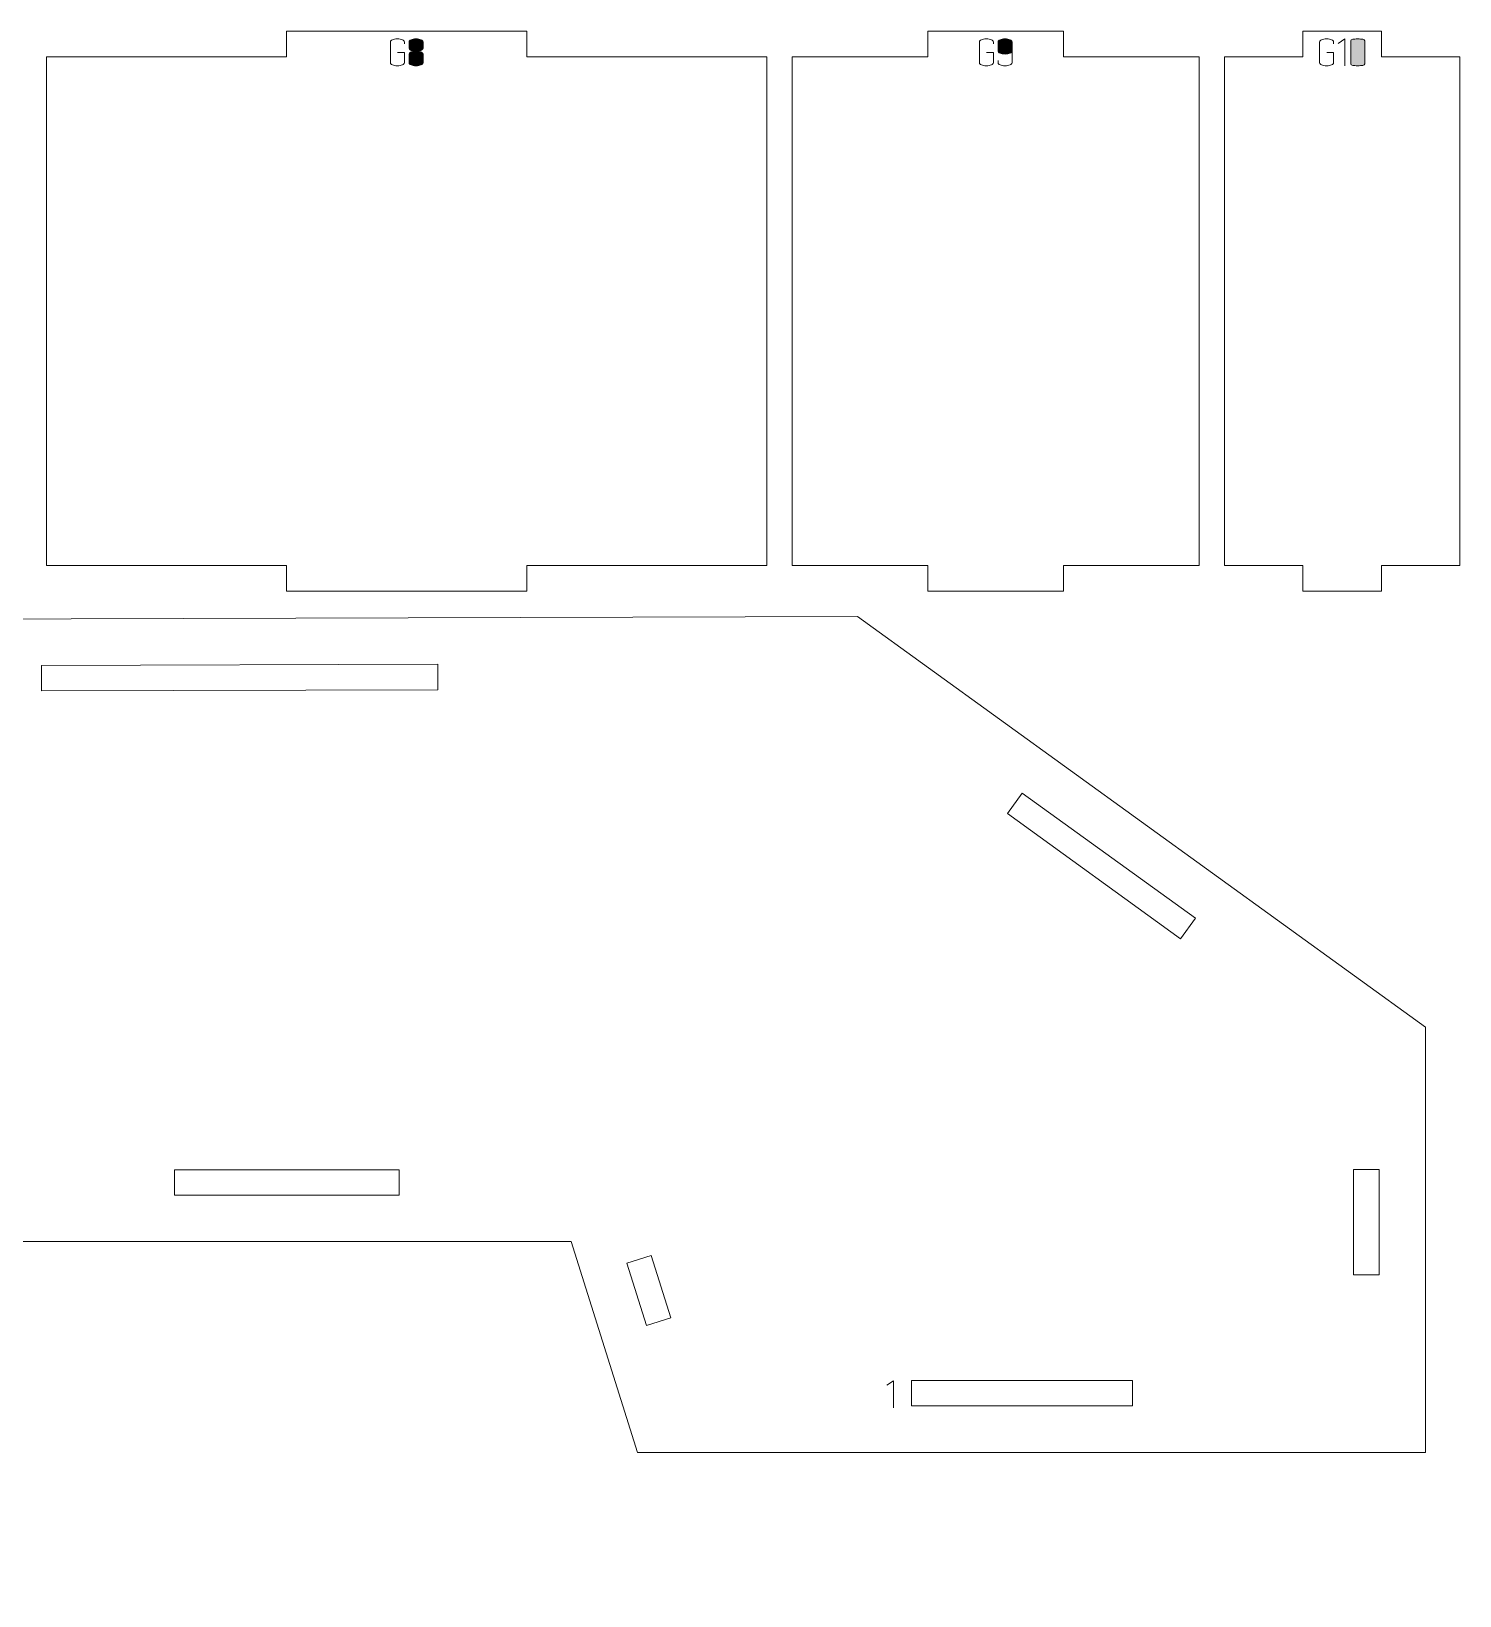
# Model space of a CAD drawing. Header units: centimetres. Extents: x -249 to 275, y -506 to 461.
# Drawn here: x -178.01 to -161.17, y -89.29 to -70.85 of the extents above; entities that cross this region are included whole.
import ezdxf

# ---------------------------------------------------------------- set-up
doc = ezdxf.new("R2010")
doc.units = ezdxf.units.CM
doc.header["$MEASUREMENT"] = 0
doc.layers.add('Capa 1', color=7, linetype='Continuous')

msp = doc.modelspace()

# ---------------------------------------------------------------- hatches: boundary and pattern name
at = {"layer": 'Capa 1', "true_color": 0x3e4095}
h = msp.add_hatch(color=175, dxfattribs=at)
edge = h.paths.add_edge_path()
edge.add_spline(control_points=[(-173.61613, -71.21865), (-173.61613, -71.22843), (-173.624, -71.23676), (-173.63975, -71.24364), (-173.65549, -71.25052), (-173.67514, -71.25396), (-173.69868, -71.25396), (-173.72222, -71.25396), (-173.74187, -71.25052), (-173.75761, -71.24364), (-173.77336, -71.23676), (-173.78123, -71.22843), (-173.78123, -71.21865), (-173.78123, -71.21865), (-173.78123, -70.97283), (-173.78123, -70.97283), (-173.78123, -70.96305), (-173.77336, -70.95472), (-173.75761, -70.94784), (-173.74187, -70.94096), (-173.72222, -70.93752), (-173.69868, -70.93752), (-173.67514, -70.93752), (-173.65549, -70.94096), (-173.63975, -70.94784), (-173.624, -70.95472), (-173.61613, -70.96305), (-173.61613, -70.97283), (-173.61613, -70.97283), (-173.61613, -70.9953), (-173.61613, -70.9953), (-173.61613, -70.9953), (-173.61613, -70.97283), (-173.61613, -70.97283), (-173.61613, -70.96305), (-173.624, -70.95472), (-173.63975, -70.94784), (-173.65549, -70.94096), (-173.67514, -70.93752), (-173.69868, -70.93752), (-173.72222, -70.93752), (-173.74187, -70.94096), (-173.75761, -70.94784), (-173.77336, -70.95472), (-173.78123, -70.96305), (-173.78123, -70.97283), (-173.78123, -70.97283), (-173.78123, -71.21865), (-173.78123, -71.21865), (-173.78123, -71.22843), (-173.77336, -71.23676), (-173.75761, -71.24364), (-173.74187, -71.25052), (-173.72222, -71.25396), (-173.69868, -71.25396), (-173.67514, -71.25396), (-173.65549, -71.25052), (-173.63975, -71.24364), (-173.624, -71.23676), (-173.61613, -71.22843), (-173.61613, -71.21865), (-173.61613, -71.21865), (-173.61613, -71.09574), (-173.61613, -71.09574), (-173.61613, -71.09574), (-173.69776, -71.09574), (-173.69776, -71.09574), (-173.69776, -71.09574), (-173.61613, -71.09574), (-173.61613, -71.09574), (-173.61613, -71.09574), (-173.61613, -71.21865), (-173.61613, -71.21865)], knot_values=[0, 0, 0, 0, 0.04166667, 0.04166667, 0.04166667, 0.08333333, 0.08333333, 0.08333333, 0.125, 0.125, 0.125, 0.16666667, 0.16666667, 0.16666667, 0.20833333, 0.20833333, 0.20833333, 0.25, 0.25, 0.25, 0.29166667, 0.29166667, 0.29166667, 0.33333333, 0.33333333, 0.33333333, 0.375, 0.375, 0.375, 0.41666667, 0.41666667, 0.41666667, 0.45833333, 0.45833333, 0.45833333, 0.5, 0.5, 0.5, 0.54166667, 0.54166667, 0.54166667, 0.58333333, 0.58333333, 0.58333333, 0.625, 0.625, 0.625, 0.66666667, 0.66666667, 0.66666667, 0.70833333, 0.70833333, 0.70833333, 0.75, 0.75, 0.75, 0.79166667, 0.79166667, 0.79166667, 0.83333333, 0.83333333, 0.83333333, 0.875, 0.875, 0.875, 0.91666667, 0.91666667, 0.91666667, 0.95833333, 0.95833333, 0.95833333, 1, 1, 1, 1], degree=3, periodic=1)
h = msp.add_hatch(color=175, dxfattribs=at)
edge = h.paths.add_edge_path()
edge.add_spline(control_points=[(-173.5611, -71.04713), (-173.5611, -71.05508), (-173.55544, -71.06226), (-173.54413, -71.06868), (-173.53282, -71.0751), (-173.51096, -71.07938), (-173.47855, -71.08152), (-173.44614, -71.07938), (-173.42428, -71.0751), (-173.41297, -71.06868), (-173.40166, -71.06226), (-173.396, -71.05508), (-173.396, -71.04713), (-173.396, -71.04713), (-173.396, -70.97283), (-173.396, -70.97283), (-173.396, -70.96305), (-173.40387, -70.95472), (-173.41962, -70.94784), (-173.43536, -70.94096), (-173.45501, -70.93752), (-173.47855, -70.93752), (-173.50209, -70.93752), (-173.52174, -70.94096), (-173.53748, -70.94784), (-173.55323, -70.95472), (-173.5611, -70.96305), (-173.5611, -70.97283), (-173.5611, -70.97283), (-173.5611, -71.04713), (-173.5611, -71.04713)], knot_values=[0, 0, 0, 0, 0.1, 0.1, 0.1, 0.2, 0.2, 0.2, 0.3, 0.3, 0.3, 0.4, 0.4, 0.4, 0.5, 0.5, 0.5, 0.6, 0.6, 0.6, 0.7, 0.7, 0.7, 0.8, 0.8, 0.8, 0.9, 0.9, 0.9, 1, 1, 1, 1], degree=3, periodic=1)
h = msp.add_hatch(color=175, dxfattribs=at)
edge = h.paths.add_edge_path()
edge.add_spline(control_points=[(-173.47855, -71.25396), (-173.50209, -71.25396), (-173.52174, -71.25052), (-173.53748, -71.24364), (-173.55323, -71.23676), (-173.5611, -71.22843), (-173.5611, -71.21865), (-173.5611, -71.21865), (-173.5611, -71.11546), (-173.5611, -71.11546), (-173.5611, -71.1072), (-173.55544, -71.10002), (-173.54413, -71.09391), (-173.53282, -71.08779), (-173.51096, -71.08366), (-173.47855, -71.08152), (-173.51096, -71.07938), (-173.53282, -71.0751), (-173.54413, -71.06868), (-173.55544, -71.06226), (-173.5611, -71.05508), (-173.5611, -71.04713), (-173.5611, -71.04713), (-173.5611, -70.97283), (-173.5611, -70.97283), (-173.5611, -70.96305), (-173.55323, -70.95472), (-173.53748, -70.94784), (-173.52174, -70.94096), (-173.50209, -70.93752), (-173.47855, -70.93752), (-173.45501, -70.93752), (-173.43536, -70.94096), (-173.41962, -70.94784), (-173.40387, -70.95472), (-173.396, -70.96305), (-173.396, -70.97283), (-173.396, -70.97283), (-173.396, -71.04713), (-173.396, -71.04713), (-173.396, -71.05508), (-173.40166, -71.06226), (-173.41297, -71.06868), (-173.42428, -71.0751), (-173.44614, -71.07938), (-173.47855, -71.08152), (-173.44614, -71.08366), (-173.42428, -71.08779), (-173.41297, -71.09391), (-173.40166, -71.10002), (-173.396, -71.1072), (-173.396, -71.11546), (-173.396, -71.11546), (-173.396, -71.21865), (-173.396, -71.21865), (-173.396, -71.22843), (-173.40387, -71.23676), (-173.41962, -71.24364), (-173.43536, -71.25052), (-173.45501, -71.25396), (-173.47855, -71.25396)], knot_values=[0, 0, 0, 0, 0.05, 0.05, 0.05, 0.1, 0.1, 0.1, 0.15, 0.15, 0.15, 0.2, 0.2, 0.2, 0.25, 0.25, 0.25, 0.3, 0.3, 0.3, 0.35, 0.35, 0.35, 0.4, 0.4, 0.4, 0.45, 0.45, 0.45, 0.5, 0.5, 0.5, 0.55, 0.55, 0.55, 0.6, 0.6, 0.6, 0.65, 0.65, 0.65, 0.7, 0.7, 0.7, 0.75, 0.75, 0.75, 0.8, 0.8, 0.8, 0.85, 0.85, 0.85, 0.9, 0.9, 0.9, 0.95, 0.95, 0.95, 1, 1, 1, 1], degree=3, periodic=1)
h = msp.add_hatch(color=175, dxfattribs=at)
edge = h.paths.add_edge_path()
edge.add_spline(control_points=[(-166.671, -71.21865), (-166.671, -71.22843), (-166.67887, -71.23676), (-166.69462, -71.24364), (-166.71036, -71.25052), (-166.73001, -71.25396), (-166.75355, -71.25396), (-166.77709, -71.25396), (-166.79674, -71.25052), (-166.81248, -71.24364), (-166.82823, -71.23676), (-166.8361, -71.22843), (-166.8361, -71.21865), (-166.8361, -71.21865), (-166.8361, -70.97283), (-166.8361, -70.97283), (-166.8361, -70.96305), (-166.82823, -70.95472), (-166.81248, -70.94784), (-166.79674, -70.94096), (-166.77709, -70.93752), (-166.75355, -70.93752), (-166.73001, -70.93752), (-166.71036, -70.94096), (-166.69462, -70.94784), (-166.67887, -70.95472), (-166.671, -70.96305), (-166.671, -70.97283), (-166.671, -70.97283), (-166.671, -70.9953), (-166.671, -70.9953), (-166.671, -70.9953), (-166.671, -70.97283), (-166.671, -70.97283), (-166.671, -70.96305), (-166.67887, -70.95472), (-166.69462, -70.94784), (-166.71036, -70.94096), (-166.73001, -70.93752), (-166.75355, -70.93752), (-166.77709, -70.93752), (-166.79674, -70.94096), (-166.81248, -70.94784), (-166.82823, -70.95472), (-166.8361, -70.96305), (-166.8361, -70.97283), (-166.8361, -70.97283), (-166.8361, -71.21865), (-166.8361, -71.21865), (-166.8361, -71.22843), (-166.82823, -71.23676), (-166.81248, -71.24364), (-166.79674, -71.25052), (-166.77709, -71.25396), (-166.75355, -71.25396), (-166.73001, -71.25396), (-166.71036, -71.25052), (-166.69462, -71.24364), (-166.67887, -71.23676), (-166.671, -71.22843), (-166.671, -71.21865), (-166.671, -71.21865), (-166.671, -71.09574), (-166.671, -71.09574), (-166.671, -71.09574), (-166.75263, -71.09574), (-166.75263, -71.09574), (-166.75263, -71.09574), (-166.671, -71.09574), (-166.671, -71.09574), (-166.671, -71.09574), (-166.671, -71.21865), (-166.671, -71.21865)], knot_values=[0, 0, 0, 0, 0.04166667, 0.04166667, 0.04166667, 0.08333333, 0.08333333, 0.08333333, 0.125, 0.125, 0.125, 0.16666667, 0.16666667, 0.16666667, 0.20833333, 0.20833333, 0.20833333, 0.25, 0.25, 0.25, 0.29166667, 0.29166667, 0.29166667, 0.33333333, 0.33333333, 0.33333333, 0.375, 0.375, 0.375, 0.41666667, 0.41666667, 0.41666667, 0.45833333, 0.45833333, 0.45833333, 0.5, 0.5, 0.5, 0.54166667, 0.54166667, 0.54166667, 0.58333333, 0.58333333, 0.58333333, 0.625, 0.625, 0.625, 0.66666667, 0.66666667, 0.66666667, 0.70833333, 0.70833333, 0.70833333, 0.75, 0.75, 0.75, 0.79166667, 0.79166667, 0.79166667, 0.83333333, 0.83333333, 0.83333333, 0.875, 0.875, 0.875, 0.91666667, 0.91666667, 0.91666667, 0.95833333, 0.95833333, 0.95833333, 1, 1, 1, 1], degree=3, periodic=1)
h = msp.add_hatch(color=175, dxfattribs=at)
edge = h.paths.add_edge_path()
edge.add_spline(control_points=[(-166.61597, -71.08015), (-166.61597, -71.08993), (-166.6081, -71.09826), (-166.59235, -71.10514), (-166.57661, -71.11202), (-166.55696, -71.11546), (-166.53342, -71.11546), (-166.51018, -71.11607), (-166.49062, -71.11324), (-166.47472, -71.10698), (-166.45882, -71.10071), (-166.45087, -71.09176), (-166.45087, -71.08015), (-166.45087, -71.08015), (-166.45087, -70.97283), (-166.45087, -70.97283), (-166.45087, -70.96305), (-166.45874, -70.95472), (-166.47449, -70.94784), (-166.49023, -70.94096), (-166.50988, -70.93752), (-166.53342, -70.93752), (-166.55696, -70.93752), (-166.57661, -70.94096), (-166.59235, -70.94784), (-166.6081, -70.95472), (-166.61597, -70.96305), (-166.61597, -70.97283), (-166.61597, -70.97283), (-166.61597, -71.08015), (-166.61597, -71.08015)], knot_values=[0, 0, 0, 0, 0.1, 0.1, 0.1, 0.2, 0.2, 0.2, 0.3, 0.3, 0.3, 0.4, 0.4, 0.4, 0.5, 0.5, 0.5, 0.6, 0.6, 0.6, 0.7, 0.7, 0.7, 0.8, 0.8, 0.8, 0.9, 0.9, 0.9, 1, 1, 1, 1], degree=3, periodic=1)
h = msp.add_hatch(color=175, dxfattribs=at)
edge = h.paths.add_edge_path()
edge.add_spline(control_points=[(-166.53342, -71.25396), (-166.55696, -71.25396), (-166.57661, -71.25052), (-166.59235, -71.24364), (-166.6081, -71.23676), (-166.61597, -71.22843), (-166.61597, -71.21865), (-166.61597, -71.21865), (-166.61597, -71.19342), (-166.61597, -71.19342), (-166.61597, -71.19342), (-166.61597, -71.21865), (-166.61597, -71.21865), (-166.61597, -71.22843), (-166.6081, -71.23676), (-166.59235, -71.24364), (-166.57661, -71.25052), (-166.55696, -71.25396), (-166.53342, -71.25396), (-166.50988, -71.25396), (-166.49023, -71.25052), (-166.47449, -71.24364), (-166.45874, -71.23676), (-166.45087, -71.22843), (-166.45087, -71.21865), (-166.45087, -71.21865), (-166.45087, -71.08015), (-166.45087, -71.08015), (-166.45087, -71.09176), (-166.45882, -71.10071), (-166.47472, -71.10698), (-166.49062, -71.11324), (-166.51018, -71.11607), (-166.53342, -71.11546), (-166.55696, -71.11546), (-166.57661, -71.11202), (-166.59235, -71.10514), (-166.6081, -71.09826), (-166.61597, -71.08993), (-166.61597, -71.08015), (-166.61597, -71.08015), (-166.61597, -70.97283), (-166.61597, -70.97283), (-166.61597, -70.96305), (-166.6081, -70.95472), (-166.59235, -70.94784), (-166.57661, -70.94096), (-166.55696, -70.93752), (-166.53342, -70.93752), (-166.50988, -70.93752), (-166.49023, -70.94096), (-166.47449, -70.94784), (-166.45874, -70.95472), (-166.45087, -70.96305), (-166.45087, -70.97283), (-166.45087, -70.97283), (-166.45087, -71.08015), (-166.45087, -71.08015), (-166.45087, -71.08015), (-166.45087, -71.21865), (-166.45087, -71.21865), (-166.45087, -71.22843), (-166.45874, -71.23676), (-166.47449, -71.24364), (-166.49023, -71.25052), (-166.50988, -71.25396), (-166.53342, -71.25396)], knot_values=[0, 0, 0, 0, 0.04545455, 0.04545455, 0.04545455, 0.09090909, 0.09090909, 0.09090909, 0.13636364, 0.13636364, 0.13636364, 0.18181818, 0.18181818, 0.18181818, 0.22727273, 0.22727273, 0.22727273, 0.27272727, 0.27272727, 0.27272727, 0.31818182, 0.31818182, 0.31818182, 0.36363636, 0.36363636, 0.36363636, 0.40909091, 0.40909091, 0.40909091, 0.45454545, 0.45454545, 0.45454545, 0.5, 0.5, 0.5, 0.54545455, 0.54545455, 0.54545455, 0.59090909, 0.59090909, 0.59090909, 0.63636364, 0.63636364, 0.63636364, 0.68181818, 0.68181818, 0.68181818, 0.72727273, 0.72727273, 0.72727273, 0.77272727, 0.77272727, 0.77272727, 0.81818182, 0.81818182, 0.81818182, 0.86363636, 0.86363636, 0.86363636, 0.90909091, 0.90909091, 0.90909091, 0.95454545, 0.95454545, 0.95454545, 1, 1, 1, 1], degree=3, periodic=1)
h = msp.add_hatch(color=175, dxfattribs=at)
edge = h.paths.add_edge_path()
edge.add_spline(control_points=[(-162.65926, -71.21865), (-162.65926, -71.22843), (-162.66713, -71.23676), (-162.68288, -71.24364), (-162.69862, -71.25052), (-162.71827, -71.25396), (-162.74181, -71.25396), (-162.76535, -71.25396), (-162.785, -71.25052), (-162.80074, -71.24364), (-162.81649, -71.23676), (-162.82436, -71.22843), (-162.82436, -71.21865), (-162.82436, -71.21865), (-162.82436, -70.97283), (-162.82436, -70.97283), (-162.82436, -70.96305), (-162.81649, -70.95472), (-162.80074, -70.94784), (-162.785, -70.94096), (-162.76535, -70.93752), (-162.74181, -70.93752), (-162.71827, -70.93752), (-162.69862, -70.94096), (-162.68288, -70.94784), (-162.66713, -70.95472), (-162.65926, -70.96305), (-162.65926, -70.97283), (-162.65926, -70.97283), (-162.65926, -70.9953), (-162.65926, -70.9953), (-162.65926, -70.9953), (-162.65926, -70.97283), (-162.65926, -70.97283), (-162.65926, -70.96305), (-162.66713, -70.95472), (-162.68288, -70.94784), (-162.69862, -70.94096), (-162.71827, -70.93752), (-162.74181, -70.93752), (-162.76535, -70.93752), (-162.785, -70.94096), (-162.80074, -70.94784), (-162.81649, -70.95472), (-162.82436, -70.96305), (-162.82436, -70.97283), (-162.82436, -70.97283), (-162.82436, -71.21865), (-162.82436, -71.21865), (-162.82436, -71.22843), (-162.81649, -71.23676), (-162.80074, -71.24364), (-162.785, -71.25052), (-162.76535, -71.25396), (-162.74181, -71.25396), (-162.71827, -71.25396), (-162.69862, -71.25052), (-162.68288, -71.24364), (-162.66713, -71.23676), (-162.65926, -71.22843), (-162.65926, -71.21865), (-162.65926, -71.21865), (-162.65926, -71.09574), (-162.65926, -71.09574), (-162.65926, -71.09574), (-162.74089, -71.09574), (-162.74089, -71.09574), (-162.74089, -71.09574), (-162.65926, -71.09574), (-162.65926, -71.09574), (-162.65926, -71.09574), (-162.65926, -71.21865), (-162.65926, -71.21865)], knot_values=[0, 0, 0, 0, 0.04166667, 0.04166667, 0.04166667, 0.08333333, 0.08333333, 0.08333333, 0.125, 0.125, 0.125, 0.16666667, 0.16666667, 0.16666667, 0.20833333, 0.20833333, 0.20833333, 0.25, 0.25, 0.25, 0.29166667, 0.29166667, 0.29166667, 0.33333333, 0.33333333, 0.33333333, 0.375, 0.375, 0.375, 0.41666667, 0.41666667, 0.41666667, 0.45833333, 0.45833333, 0.45833333, 0.5, 0.5, 0.5, 0.54166667, 0.54166667, 0.54166667, 0.58333333, 0.58333333, 0.58333333, 0.625, 0.625, 0.625, 0.66666667, 0.66666667, 0.66666667, 0.70833333, 0.70833333, 0.70833333, 0.75, 0.75, 0.75, 0.79166667, 0.79166667, 0.79166667, 0.83333333, 0.83333333, 0.83333333, 0.875, 0.875, 0.875, 0.91666667, 0.91666667, 0.91666667, 0.95833333, 0.95833333, 0.95833333, 1, 1, 1, 1], degree=3, periodic=1)
h = msp.add_hatch(color=175, dxfattribs=at)
edge = h.paths.add_edge_path()
edge.add_spline(control_points=[(-162.5281, -70.93706), (-162.5281, -70.93706), (-162.60423, -70.9898), (-162.60423, -70.9898), (-162.60423, -70.9898), (-162.5281, -70.93706), (-162.5281, -70.93706), (-162.5281, -70.93706), (-162.5281, -71.25396), (-162.5281, -71.25396), (-162.5281, -71.25396), (-162.5281, -70.93706), (-162.5281, -70.93706)], knot_values=[0, 0, 0, 0, 0.25, 0.25, 0.25, 0.5, 0.5, 0.5, 0.75, 0.75, 0.75, 1, 1, 1, 1], degree=3, periodic=1)
h = msp.add_hatch(color=175, dxfattribs=at)
edge = h.paths.add_edge_path()
edge.add_spline(control_points=[(-162.45747, -71.23011), (-162.45747, -71.2399), (-162.4496, -71.24632), (-162.43385, -71.24937), (-162.41811, -71.25243), (-162.39846, -71.25396), (-162.37492, -71.25396), (-162.35138, -71.25396), (-162.33173, -71.25243), (-162.31599, -71.24937), (-162.30024, -71.24632), (-162.29237, -71.2399), (-162.29237, -71.23011), (-162.29237, -71.23011), (-162.29237, -70.96183), (-162.29237, -70.96183), (-162.29237, -70.95204), (-162.30024, -70.94554), (-162.31599, -70.94233), (-162.33173, -70.93912), (-162.35138, -70.93752), (-162.37492, -70.93752), (-162.39846, -70.93752), (-162.41811, -70.93912), (-162.43385, -70.94233), (-162.4496, -70.94554), (-162.45747, -70.95204), (-162.45747, -70.96183), (-162.45747, -70.96183), (-162.45747, -71.23011), (-162.45747, -71.23011)], knot_values=[0, 0, 0, 0, 0.1, 0.1, 0.1, 0.2, 0.2, 0.2, 0.3, 0.3, 0.3, 0.4, 0.4, 0.4, 0.5, 0.5, 0.5, 0.6, 0.6, 0.6, 0.7, 0.7, 0.7, 0.8, 0.8, 0.8, 0.9, 0.9, 0.9, 1, 1, 1, 1], degree=3, periodic=1)
h = msp.add_hatch(color=175, dxfattribs=at)
edge = h.paths.add_edge_path()
edge.add_spline(control_points=[(-162.29237, -71.23011), (-162.29237, -71.2399), (-162.30024, -71.24632), (-162.31599, -71.24937), (-162.33173, -71.25243), (-162.35138, -71.25396), (-162.37492, -71.25396), (-162.39846, -71.25396), (-162.41811, -71.25243), (-162.43385, -71.24937), (-162.4496, -71.24632), (-162.45747, -71.2399), (-162.45747, -71.23011), (-162.45747, -71.23011), (-162.45747, -70.96183), (-162.45747, -70.96183), (-162.45747, -70.95204), (-162.4496, -70.94554), (-162.43385, -70.94233), (-162.41811, -70.93912), (-162.39846, -70.93752), (-162.37492, -70.93752), (-162.35138, -70.93752), (-162.33173, -70.93912), (-162.31599, -70.94233), (-162.30024, -70.94554), (-162.29237, -70.95204), (-162.29237, -70.96183), (-162.29237, -70.96183), (-162.29237, -71.23011), (-162.29237, -71.23011)], knot_values=[0, 0, 0, 0, 0.1, 0.1, 0.1, 0.2, 0.2, 0.2, 0.3, 0.3, 0.3, 0.4, 0.4, 0.4, 0.5, 0.5, 0.5, 0.6, 0.6, 0.6, 0.7, 0.7, 0.7, 0.8, 0.8, 0.8, 0.9, 0.9, 0.9, 1, 1, 1, 1], degree=3, periodic=1)
h = msp.add_hatch(color=175, dxfattribs=at)
edge = h.paths.add_edge_path()
edge.add_spline(control_points=[(-173.5611, -71.21865), (-173.5611, -71.22843), (-173.55323, -71.23676), (-173.53748, -71.24364), (-173.52174, -71.25052), (-173.50209, -71.25396), (-173.47855, -71.25396), (-173.45501, -71.25396), (-173.43536, -71.25052), (-173.41962, -71.24364), (-173.40387, -71.23676), (-173.396, -71.22843), (-173.396, -71.21865), (-173.396, -71.21865), (-173.396, -71.11546), (-173.396, -71.11546), (-173.396, -71.1072), (-173.40166, -71.10002), (-173.41297, -71.09391), (-173.42428, -71.08779), (-173.44614, -71.08366), (-173.47855, -71.08152), (-173.51096, -71.08366), (-173.53282, -71.08779), (-173.54413, -71.09391), (-173.55544, -71.10002), (-173.5611, -71.1072), (-173.5611, -71.11546), (-173.5611, -71.11546), (-173.5611, -71.21865), (-173.5611, -71.21865)], knot_values=[0, 0, 0, 0, 0.1, 0.1, 0.1, 0.2, 0.2, 0.2, 0.3, 0.3, 0.3, 0.4, 0.4, 0.4, 0.5, 0.5, 0.5, 0.6, 0.6, 0.6, 0.7, 0.7, 0.7, 0.8, 0.8, 0.8, 0.9, 0.9, 0.9, 1, 1, 1, 1], degree=3, periodic=1)
h = msp.add_hatch(color=175, dxfattribs=at)
edge = h.paths.add_edge_path()
edge.add_spline(control_points=[(-167.8498, -86.76054), (-167.8498, -86.76054), (-167.92593, -86.81328), (-167.92593, -86.81328), (-167.92593, -86.81328), (-167.8498, -86.76054), (-167.8498, -86.76054), (-167.8498, -86.76054), (-167.8498, -87.07744), (-167.8498, -87.07744), (-167.8498, -87.07744), (-167.8498, -86.76054), (-167.8498, -86.76054)], knot_values=[0, 0, 0, 0, 0.25, 0.25, 0.25, 0.5, 0.5, 0.5, 0.75, 0.75, 0.75, 1, 1, 1, 1], degree=3, periodic=1)

# ---------------------------------------------------------------- linework, layer by layer
at = {"layer": 'Capa 1', "color": 240, "lineweight": 9}
for points, knots in [([(-177.83477, -71.14756), (-177.83477, -71.14756), (-177.83477, -77.14756), (-177.83477, -77.14756), (-177.83477, -77.14756), (-175.004, -77.14756), (-175.004, -77.14756), (-175.004, -77.14756), (-175.004, -77.44756), (-175.004, -77.44756), (-175.004, -77.44756), (-172.17323, -77.44756), (-172.17323, -77.44756), (-172.17323, -77.44756), (-172.17323, -77.14756), (-172.17323, -77.14756), (-172.17323, -77.14756), (-169.34246, -77.14756), (-169.34246, -77.14756), (-169.34246, -77.14756), (-169.34246, -71.14756), (-169.34246, -71.14756), (-169.34246, -71.14756), (-172.17323, -71.14756), (-172.17323, -71.14756), (-172.17323, -71.14756), (-172.17323, -70.84756), (-172.17323, -70.84756), (-172.17323, -70.84756), (-175.004, -70.84756), (-175.004, -70.84756), (-175.004, -70.84756), (-175.004, -71.14756), (-175.004, -71.14756), (-175.004, -71.14756), (-177.83477, -71.14756), (-177.83477, -71.14756)], [0, 0, 0, 0, 0.08333333, 0.08333333, 0.08333333, 0.16666667, 0.16666667, 0.16666667, 0.25, 0.25, 0.25, 0.33333333, 0.33333333, 0.33333333, 0.41666667, 0.41666667, 0.41666667, 0.5, 0.5, 0.5, 0.58333333, 0.58333333, 0.58333333, 0.66666667, 0.66666667, 0.66666667, 0.75, 0.75, 0.75, 0.83333333, 0.83333333, 0.83333333, 0.91666667, 0.91666667, 0.91666667, 1, 1, 1, 1]), ([(-169.04246, -71.14756), (-169.04246, -71.14756), (-169.04246, -77.14756), (-169.04246, -77.14756), (-169.04246, -77.14756), (-167.44314, -77.14756), (-167.44314, -77.14756), (-167.44314, -77.14756), (-167.44314, -77.44756), (-167.44314, -77.44756), (-167.44314, -77.44756), (-165.84382, -77.44756), (-165.84382, -77.44756), (-165.84382, -77.44756), (-165.84382, -77.14756), (-165.84382, -77.14756), (-165.84382, -77.14756), (-164.2445, -77.14756), (-164.2445, -77.14756), (-164.2445, -77.14756), (-164.2445, -71.14756), (-164.2445, -71.14756), (-164.2445, -71.14756), (-165.84382, -71.14756), (-165.84382, -71.14756), (-165.84382, -71.14756), (-165.84382, -70.84756), (-165.84382, -70.84756), (-165.84382, -70.84756), (-167.44314, -70.84756), (-167.44314, -70.84756), (-167.44314, -70.84756), (-167.44314, -71.14756), (-167.44314, -71.14756), (-167.44314, -71.14756), (-169.04246, -71.14756), (-169.04246, -71.14756)], [0, 0, 0, 0, 0.08333333, 0.08333333, 0.08333333, 0.16666667, 0.16666667, 0.16666667, 0.25, 0.25, 0.25, 0.33333333, 0.33333333, 0.33333333, 0.41666667, 0.41666667, 0.41666667, 0.5, 0.5, 0.5, 0.58333333, 0.58333333, 0.58333333, 0.66666667, 0.66666667, 0.66666667, 0.75, 0.75, 0.75, 0.83333333, 0.83333333, 0.83333333, 0.91666667, 0.91666667, 0.91666667, 1, 1, 1, 1]), ([(-163.9445, -71.14756), (-163.9445, -71.14756), (-163.9445, -77.14756), (-163.9445, -77.14756), (-163.9445, -77.14756), (-163.02041, -77.14756), (-163.02041, -77.14756), (-163.02041, -77.14756), (-163.02041, -77.44756), (-163.02041, -77.44756), (-163.02041, -77.44756), (-162.09632, -77.44756), (-162.09632, -77.44756), (-162.09632, -77.44756), (-162.09632, -77.14756), (-162.09632, -77.14756), (-162.09632, -77.14756), (-161.17223, -77.14756), (-161.17223, -77.14756), (-161.17223, -77.14756), (-161.17223, -71.14756), (-161.17223, -71.14756), (-161.17223, -71.14756), (-162.09632, -71.14756), (-162.09632, -71.14756), (-162.09632, -71.14756), (-162.09632, -70.84756), (-162.09632, -70.84756), (-162.09632, -70.84756), (-163.02041, -70.84756), (-163.02041, -70.84756), (-163.02041, -70.84756), (-163.02041, -71.14756), (-163.02041, -71.14756), (-163.02041, -71.14756), (-163.9445, -71.14756), (-163.9445, -71.14756)], [0, 0, 0, 0, 0.08333333, 0.08333333, 0.08333333, 0.16666667, 0.16666667, 0.16666667, 0.25, 0.25, 0.25, 0.33333333, 0.33333333, 0.33333333, 0.41666667, 0.41666667, 0.41666667, 0.5, 0.5, 0.5, 0.58333333, 0.58333333, 0.58333333, 0.66666667, 0.66666667, 0.66666667, 0.75, 0.75, 0.75, 0.83333333, 0.83333333, 0.83333333, 0.91666667, 0.91666667, 0.91666667, 1, 1, 1, 1]), ([(-170.86513, -87.60465), (-170.86513, -87.60465), (-171.64746, -85.11895), (-171.64746, -85.11895), (-171.64746, -85.11895), (-178.88411, -85.11895), (-178.88411, -85.11895), (-178.88411, -85.11895), (-180.3021, -86.10466), (-180.3021, -86.10466), (-180.3021, -86.10466), (-180.3021, -99.34744), (-180.3021, -99.34744), (-180.3021, -99.34744), (-178.83521, -100.376), (-178.83521, -100.376), (-178.83521, -100.376), (-173.16324, -100.376), (-173.16324, -100.376), (-173.16324, -100.376), (-171.64746, -99.26172), (-171.64746, -99.26172), (-171.64746, -99.26172), (-171.64746, -95.14747), (-171.64746, -95.14747), (-171.64746, -95.14747), (-176.24371, -95.14747), (-176.24371, -95.14747), (-176.24371, -95.14747), (-176.24371, -90.00463), (-176.24371, -90.00463), (-176.24371, -90.00463), (-161.57483, -90.00463), (-161.57483, -90.00463), (-161.57483, -90.00463), (-161.57483, -107.7474), (-161.57483, -107.7474), (-161.57483, -107.7474), (-169.25155, -107.7474), (-169.25155, -107.7474), (-169.25155, -107.7474), (-170.22947, -105.39027), (-170.22947, -105.39027), (-170.22947, -105.39027), (-173.45662, -107.7474), (-173.45662, -107.7474), (-173.45662, -107.7474), (-182.50243, -107.7474), (-182.50243, -107.7474), (-182.50243, -107.7474), (-190.37472, -102.00456), (-190.37472, -102.00456), (-190.37472, -102.00456), (-190.37472, -83.2761), (-190.37472, -83.2761), (-190.37472, -83.2761), (-182.8447, -77.79042), (-182.8447, -77.79042), (-182.8447, -77.79042), (-168.27362, -77.74756), (-168.27362, -77.74756), (-168.27362, -77.74756), (-161.57483, -82.59039), (-161.57483, -82.59039), (-161.57483, -82.59039), (-161.57483, -87.60465), (-161.57483, -87.60465), (-161.57483, -87.60465), (-170.86513, -87.60465), (-170.86513, -87.60465)], [0, 0, 0, 0, 0.04347826, 0.04347826, 0.04347826, 0.08695652, 0.08695652, 0.08695652, 0.13043478, 0.13043478, 0.13043478, 0.17391304, 0.17391304, 0.17391304, 0.2173913, 0.2173913, 0.2173913, 0.26086957, 0.26086957, 0.26086957, 0.30434783, 0.30434783, 0.30434783, 0.34782609, 0.34782609, 0.34782609, 0.39130435, 0.39130435, 0.39130435, 0.43478261, 0.43478261, 0.43478261, 0.47826087, 0.47826087, 0.47826087, 0.52173913, 0.52173913, 0.52173913, 0.56521739, 0.56521739, 0.56521739, 0.60869565, 0.60869565, 0.60869565, 0.65217391, 0.65217391, 0.65217391, 0.69565217, 0.69565217, 0.69565217, 0.73913043, 0.73913043, 0.73913043, 0.7826087, 0.7826087, 0.7826087, 0.82608696, 0.82608696, 0.82608696, 0.86956522, 0.86956522, 0.86956522, 0.91304348, 0.91304348, 0.91304348, 0.95652174, 0.95652174, 0.95652174, 1, 1, 1, 1]), ([(-177.89389, -78.62439), (-177.89389, -78.62439), (-173.22049, -78.61065), (-173.22049, -78.61065), (-173.22049, -78.61065), (-173.22138, -78.31065), (-173.22138, -78.31065), (-173.22138, -78.31065), (-177.89477, -78.32439), (-177.89477, -78.32439), (-177.89477, -78.32439), (-177.89389, -78.62439), (-177.89389, -78.62439)], [0, 0, 0, 0, 0.25, 0.25, 0.25, 0.5, 0.5, 0.5, 0.75, 0.75, 0.75, 1, 1, 1, 1]), ([(-166.50585, -80.0726), (-166.50585, -80.0726), (-164.46461, -81.5483), (-164.46461, -81.5483), (-164.46461, -81.5483), (-164.28884, -81.30518), (-164.28884, -81.30518), (-164.28884, -81.30518), (-166.33009, -79.82948), (-166.33009, -79.82948), (-166.33009, -79.82948), (-166.50585, -80.0726), (-166.50585, -80.0726)], [0, 0, 0, 0, 0.25, 0.25, 0.25, 0.5, 0.5, 0.5, 0.75, 0.75, 0.75, 1, 1, 1, 1]), ([(-173.67625, -84.27042), (-173.67625, -84.27042), (-176.32754, -84.27042), (-176.32754, -84.27042), (-176.32754, -84.27042), (-176.32754, -84.57042), (-176.32754, -84.57042), (-176.32754, -84.57042), (-173.67625, -84.57042), (-173.67625, -84.57042), (-173.67625, -84.57042), (-173.67625, -84.27042), (-173.67625, -84.27042)], [0, 0, 0, 0, 0.25, 0.25, 0.25, 0.5, 0.5, 0.5, 0.75, 0.75, 0.75, 1, 1, 1, 1]), ([(-162.42336, -84.26804), (-162.42336, -84.26804), (-162.42336, -85.51208), (-162.42336, -85.51208), (-162.42336, -85.51208), (-162.12336, -85.51208), (-162.12336, -85.51208), (-162.12336, -85.51208), (-162.12336, -84.26804), (-162.12336, -84.26804), (-162.12336, -84.26804), (-162.42336, -84.26804), (-162.42336, -84.26804)], [0, 0, 0, 0, 0.25, 0.25, 0.25, 0.5, 0.5, 0.5, 0.75, 0.75, 0.75, 1, 1, 1, 1]), ([(-170.47477, -86.01854), (-170.47477, -86.01854), (-170.70691, -85.28096), (-170.70691, -85.28096), (-170.70691, -85.28096), (-170.99307, -85.37103), (-170.99307, -85.37103), (-170.99307, -85.37103), (-170.76093, -86.1086), (-170.76093, -86.1086), (-170.76093, -86.1086), (-170.47477, -86.01854), (-170.47477, -86.01854)], [0, 0, 0, 0, 0.25, 0.25, 0.25, 0.5, 0.5, 0.5, 0.75, 0.75, 0.75, 1, 1, 1, 1]), ([(-165.02978, -86.75612), (-165.02978, -86.75612), (-167.63621, -86.75612), (-167.63621, -86.75612), (-167.63621, -86.75612), (-167.63621, -87.05612), (-167.63621, -87.05612), (-167.63621, -87.05612), (-165.02978, -87.05612), (-165.02978, -87.05612), (-165.02978, -87.05612), (-165.02978, -86.75612), (-165.02978, -86.75612)], [0, 0, 0, 0, 0.25, 0.25, 0.25, 0.5, 0.5, 0.5, 0.75, 0.75, 0.75, 1, 1, 1, 1])]:
    msp.add_open_spline(points, degree=3, knots=knots, dxfattribs=at)
at = {"layer": 'Capa 1', "color": 114, "lineweight": 9}
for points, knots in [([(-173.61613, -71.21865), (-173.61613, -71.22843), (-173.624, -71.23676), (-173.63975, -71.24364), (-173.65549, -71.25052), (-173.67514, -71.25396), (-173.69868, -71.25396), (-173.72222, -71.25396), (-173.74187, -71.25052), (-173.75761, -71.24364), (-173.77336, -71.23676), (-173.78123, -71.22843), (-173.78123, -71.21865), (-173.78123, -71.21865), (-173.78123, -70.97283), (-173.78123, -70.97283), (-173.78123, -70.96305), (-173.77336, -70.95472), (-173.75761, -70.94784), (-173.74187, -70.94096), (-173.72222, -70.93752), (-173.69868, -70.93752), (-173.67514, -70.93752), (-173.65549, -70.94096), (-173.63975, -70.94784), (-173.624, -70.95472), (-173.61613, -70.96305), (-173.61613, -70.97283), (-173.61613, -70.97283), (-173.61613, -70.9953), (-173.61613, -70.9953), (-173.61613, -70.9953), (-173.61613, -70.97283), (-173.61613, -70.97283), (-173.61613, -70.96305), (-173.624, -70.95472), (-173.63975, -70.94784), (-173.65549, -70.94096), (-173.67514, -70.93752), (-173.69868, -70.93752), (-173.72222, -70.93752), (-173.74187, -70.94096), (-173.75761, -70.94784), (-173.77336, -70.95472), (-173.78123, -70.96305), (-173.78123, -70.97283), (-173.78123, -70.97283), (-173.78123, -71.21865), (-173.78123, -71.21865), (-173.78123, -71.22843), (-173.77336, -71.23676), (-173.75761, -71.24364), (-173.74187, -71.25052), (-173.72222, -71.25396), (-173.69868, -71.25396), (-173.67514, -71.25396), (-173.65549, -71.25052), (-173.63975, -71.24364), (-173.624, -71.23676), (-173.61613, -71.22843), (-173.61613, -71.21865), (-173.61613, -71.21865), (-173.61613, -71.09574), (-173.61613, -71.09574), (-173.61613, -71.09574), (-173.69776, -71.09574), (-173.69776, -71.09574), (-173.69776, -71.09574), (-173.61613, -71.09574), (-173.61613, -71.09574), (-173.61613, -71.09574), (-173.61613, -71.21865), (-173.61613, -71.21865)], [0, 0, 0, 0, 0.04166667, 0.04166667, 0.04166667, 0.08333333, 0.08333333, 0.08333333, 0.125, 0.125, 0.125, 0.16666667, 0.16666667, 0.16666667, 0.20833333, 0.20833333, 0.20833333, 0.25, 0.25, 0.25, 0.29166667, 0.29166667, 0.29166667, 0.33333333, 0.33333333, 0.33333333, 0.375, 0.375, 0.375, 0.41666667, 0.41666667, 0.41666667, 0.45833333, 0.45833333, 0.45833333, 0.5, 0.5, 0.5, 0.54166667, 0.54166667, 0.54166667, 0.58333333, 0.58333333, 0.58333333, 0.625, 0.625, 0.625, 0.66666667, 0.66666667, 0.66666667, 0.70833333, 0.70833333, 0.70833333, 0.75, 0.75, 0.75, 0.79166667, 0.79166667, 0.79166667, 0.83333333, 0.83333333, 0.83333333, 0.875, 0.875, 0.875, 0.91666667, 0.91666667, 0.91666667, 0.95833333, 0.95833333, 0.95833333, 1, 1, 1, 1]), ([(-173.5611, -71.04713), (-173.5611, -71.05508), (-173.55544, -71.06226), (-173.54413, -71.06868), (-173.53282, -71.0751), (-173.51096, -71.07938), (-173.47855, -71.08152), (-173.44614, -71.07938), (-173.42428, -71.0751), (-173.41297, -71.06868), (-173.40166, -71.06226), (-173.396, -71.05508), (-173.396, -71.04713), (-173.396, -71.04713), (-173.396, -70.97283), (-173.396, -70.97283), (-173.396, -70.96305), (-173.40387, -70.95472), (-173.41962, -70.94784), (-173.43536, -70.94096), (-173.45501, -70.93752), (-173.47855, -70.93752), (-173.50209, -70.93752), (-173.52174, -70.94096), (-173.53748, -70.94784), (-173.55323, -70.95472), (-173.5611, -70.96305), (-173.5611, -70.97283), (-173.5611, -70.97283), (-173.5611, -71.04713), (-173.5611, -71.04713)], [0, 0, 0, 0, 0.1, 0.1, 0.1, 0.2, 0.2, 0.2, 0.3, 0.3, 0.3, 0.4, 0.4, 0.4, 0.5, 0.5, 0.5, 0.6, 0.6, 0.6, 0.7, 0.7, 0.7, 0.8, 0.8, 0.8, 0.9, 0.9, 0.9, 1, 1, 1, 1]), ([(-173.47855, -71.25396), (-173.50209, -71.25396), (-173.52174, -71.25052), (-173.53748, -71.24364), (-173.55323, -71.23676), (-173.5611, -71.22843), (-173.5611, -71.21865), (-173.5611, -71.21865), (-173.5611, -71.11546), (-173.5611, -71.11546), (-173.5611, -71.1072), (-173.55544, -71.10002), (-173.54413, -71.09391), (-173.53282, -71.08779), (-173.51096, -71.08366), (-173.47855, -71.08152), (-173.51096, -71.07938), (-173.53282, -71.0751), (-173.54413, -71.06868), (-173.55544, -71.06226), (-173.5611, -71.05508), (-173.5611, -71.04713), (-173.5611, -71.04713), (-173.5611, -70.97283), (-173.5611, -70.97283), (-173.5611, -70.96305), (-173.55323, -70.95472), (-173.53748, -70.94784), (-173.52174, -70.94096), (-173.50209, -70.93752), (-173.47855, -70.93752), (-173.45501, -70.93752), (-173.43536, -70.94096), (-173.41962, -70.94784), (-173.40387, -70.95472), (-173.396, -70.96305), (-173.396, -70.97283), (-173.396, -70.97283), (-173.396, -71.04713), (-173.396, -71.04713), (-173.396, -71.05508), (-173.40166, -71.06226), (-173.41297, -71.06868), (-173.42428, -71.0751), (-173.44614, -71.07938), (-173.47855, -71.08152), (-173.44614, -71.08366), (-173.42428, -71.08779), (-173.41297, -71.09391), (-173.40166, -71.10002), (-173.396, -71.1072), (-173.396, -71.11546), (-173.396, -71.11546), (-173.396, -71.21865), (-173.396, -71.21865), (-173.396, -71.22843), (-173.40387, -71.23676), (-173.41962, -71.24364), (-173.43536, -71.25052), (-173.45501, -71.25396), (-173.47855, -71.25396)], [0, 0, 0, 0, 0.05, 0.05, 0.05, 0.1, 0.1, 0.1, 0.15, 0.15, 0.15, 0.2, 0.2, 0.2, 0.25, 0.25, 0.25, 0.3, 0.3, 0.3, 0.35, 0.35, 0.35, 0.4, 0.4, 0.4, 0.45, 0.45, 0.45, 0.5, 0.5, 0.5, 0.55, 0.55, 0.55, 0.6, 0.6, 0.6, 0.65, 0.65, 0.65, 0.7, 0.7, 0.7, 0.75, 0.75, 0.75, 0.8, 0.8, 0.8, 0.85, 0.85, 0.85, 0.9, 0.9, 0.9, 0.95, 0.95, 0.95, 1, 1, 1, 1]), ([(-166.671, -71.21865), (-166.671, -71.22843), (-166.67887, -71.23676), (-166.69462, -71.24364), (-166.71036, -71.25052), (-166.73001, -71.25396), (-166.75355, -71.25396), (-166.77709, -71.25396), (-166.79674, -71.25052), (-166.81248, -71.24364), (-166.82823, -71.23676), (-166.8361, -71.22843), (-166.8361, -71.21865), (-166.8361, -71.21865), (-166.8361, -70.97283), (-166.8361, -70.97283), (-166.8361, -70.96305), (-166.82823, -70.95472), (-166.81248, -70.94784), (-166.79674, -70.94096), (-166.77709, -70.93752), (-166.75355, -70.93752), (-166.73001, -70.93752), (-166.71036, -70.94096), (-166.69462, -70.94784), (-166.67887, -70.95472), (-166.671, -70.96305), (-166.671, -70.97283), (-166.671, -70.97283), (-166.671, -70.9953), (-166.671, -70.9953), (-166.671, -70.9953), (-166.671, -70.97283), (-166.671, -70.97283), (-166.671, -70.96305), (-166.67887, -70.95472), (-166.69462, -70.94784), (-166.71036, -70.94096), (-166.73001, -70.93752), (-166.75355, -70.93752), (-166.77709, -70.93752), (-166.79674, -70.94096), (-166.81248, -70.94784), (-166.82823, -70.95472), (-166.8361, -70.96305), (-166.8361, -70.97283), (-166.8361, -70.97283), (-166.8361, -71.21865), (-166.8361, -71.21865), (-166.8361, -71.22843), (-166.82823, -71.23676), (-166.81248, -71.24364), (-166.79674, -71.25052), (-166.77709, -71.25396), (-166.75355, -71.25396), (-166.73001, -71.25396), (-166.71036, -71.25052), (-166.69462, -71.24364), (-166.67887, -71.23676), (-166.671, -71.22843), (-166.671, -71.21865), (-166.671, -71.21865), (-166.671, -71.09574), (-166.671, -71.09574), (-166.671, -71.09574), (-166.75263, -71.09574), (-166.75263, -71.09574), (-166.75263, -71.09574), (-166.671, -71.09574), (-166.671, -71.09574), (-166.671, -71.09574), (-166.671, -71.21865), (-166.671, -71.21865)], [0, 0, 0, 0, 0.04166667, 0.04166667, 0.04166667, 0.08333333, 0.08333333, 0.08333333, 0.125, 0.125, 0.125, 0.16666667, 0.16666667, 0.16666667, 0.20833333, 0.20833333, 0.20833333, 0.25, 0.25, 0.25, 0.29166667, 0.29166667, 0.29166667, 0.33333333, 0.33333333, 0.33333333, 0.375, 0.375, 0.375, 0.41666667, 0.41666667, 0.41666667, 0.45833333, 0.45833333, 0.45833333, 0.5, 0.5, 0.5, 0.54166667, 0.54166667, 0.54166667, 0.58333333, 0.58333333, 0.58333333, 0.625, 0.625, 0.625, 0.66666667, 0.66666667, 0.66666667, 0.70833333, 0.70833333, 0.70833333, 0.75, 0.75, 0.75, 0.79166667, 0.79166667, 0.79166667, 0.83333333, 0.83333333, 0.83333333, 0.875, 0.875, 0.875, 0.91666667, 0.91666667, 0.91666667, 0.95833333, 0.95833333, 0.95833333, 1, 1, 1, 1]), ([(-166.61597, -71.08015), (-166.61597, -71.08993), (-166.6081, -71.09826), (-166.59235, -71.10514), (-166.57661, -71.11202), (-166.55696, -71.11546), (-166.53342, -71.11546), (-166.51018, -71.11607), (-166.49062, -71.11324), (-166.47472, -71.10698), (-166.45882, -71.10071), (-166.45087, -71.09176), (-166.45087, -71.08015), (-166.45087, -71.08015), (-166.45087, -70.97283), (-166.45087, -70.97283), (-166.45087, -70.96305), (-166.45874, -70.95472), (-166.47449, -70.94784), (-166.49023, -70.94096), (-166.50988, -70.93752), (-166.53342, -70.93752), (-166.55696, -70.93752), (-166.57661, -70.94096), (-166.59235, -70.94784), (-166.6081, -70.95472), (-166.61597, -70.96305), (-166.61597, -70.97283), (-166.61597, -70.97283), (-166.61597, -71.08015), (-166.61597, -71.08015)], [0, 0, 0, 0, 0.1, 0.1, 0.1, 0.2, 0.2, 0.2, 0.3, 0.3, 0.3, 0.4, 0.4, 0.4, 0.5, 0.5, 0.5, 0.6, 0.6, 0.6, 0.7, 0.7, 0.7, 0.8, 0.8, 0.8, 0.9, 0.9, 0.9, 1, 1, 1, 1]), ([(-166.53342, -71.25396), (-166.55696, -71.25396), (-166.57661, -71.25052), (-166.59235, -71.24364), (-166.6081, -71.23676), (-166.61597, -71.22843), (-166.61597, -71.21865), (-166.61597, -71.21865), (-166.61597, -71.19342), (-166.61597, -71.19342), (-166.61597, -71.19342), (-166.61597, -71.21865), (-166.61597, -71.21865), (-166.61597, -71.22843), (-166.6081, -71.23676), (-166.59235, -71.24364), (-166.57661, -71.25052), (-166.55696, -71.25396), (-166.53342, -71.25396), (-166.50988, -71.25396), (-166.49023, -71.25052), (-166.47449, -71.24364), (-166.45874, -71.23676), (-166.45087, -71.22843), (-166.45087, -71.21865), (-166.45087, -71.21865), (-166.45087, -71.08015), (-166.45087, -71.08015), (-166.45087, -71.09176), (-166.45882, -71.10071), (-166.47472, -71.10698), (-166.49062, -71.11324), (-166.51018, -71.11607), (-166.53342, -71.11546), (-166.55696, -71.11546), (-166.57661, -71.11202), (-166.59235, -71.10514), (-166.6081, -71.09826), (-166.61597, -71.08993), (-166.61597, -71.08015), (-166.61597, -71.08015), (-166.61597, -70.97283), (-166.61597, -70.97283), (-166.61597, -70.96305), (-166.6081, -70.95472), (-166.59235, -70.94784), (-166.57661, -70.94096), (-166.55696, -70.93752), (-166.53342, -70.93752), (-166.50988, -70.93752), (-166.49023, -70.94096), (-166.47449, -70.94784), (-166.45874, -70.95472), (-166.45087, -70.96305), (-166.45087, -70.97283), (-166.45087, -70.97283), (-166.45087, -71.08015), (-166.45087, -71.08015), (-166.45087, -71.08015), (-166.45087, -71.21865), (-166.45087, -71.21865), (-166.45087, -71.22843), (-166.45874, -71.23676), (-166.47449, -71.24364), (-166.49023, -71.25052), (-166.50988, -71.25396), (-166.53342, -71.25396)], [0, 0, 0, 0, 0.04545455, 0.04545455, 0.04545455, 0.09090909, 0.09090909, 0.09090909, 0.13636364, 0.13636364, 0.13636364, 0.18181818, 0.18181818, 0.18181818, 0.22727273, 0.22727273, 0.22727273, 0.27272727, 0.27272727, 0.27272727, 0.31818182, 0.31818182, 0.31818182, 0.36363636, 0.36363636, 0.36363636, 0.40909091, 0.40909091, 0.40909091, 0.45454545, 0.45454545, 0.45454545, 0.5, 0.5, 0.5, 0.54545455, 0.54545455, 0.54545455, 0.59090909, 0.59090909, 0.59090909, 0.63636364, 0.63636364, 0.63636364, 0.68181818, 0.68181818, 0.68181818, 0.72727273, 0.72727273, 0.72727273, 0.77272727, 0.77272727, 0.77272727, 0.81818182, 0.81818182, 0.81818182, 0.86363636, 0.86363636, 0.86363636, 0.90909091, 0.90909091, 0.90909091, 0.95454545, 0.95454545, 0.95454545, 1, 1, 1, 1]), ([(-162.65926, -71.21865), (-162.65926, -71.22843), (-162.66713, -71.23676), (-162.68288, -71.24364), (-162.69862, -71.25052), (-162.71827, -71.25396), (-162.74181, -71.25396), (-162.76535, -71.25396), (-162.785, -71.25052), (-162.80074, -71.24364), (-162.81649, -71.23676), (-162.82436, -71.22843), (-162.82436, -71.21865), (-162.82436, -71.21865), (-162.82436, -70.97283), (-162.82436, -70.97283), (-162.82436, -70.96305), (-162.81649, -70.95472), (-162.80074, -70.94784), (-162.785, -70.94096), (-162.76535, -70.93752), (-162.74181, -70.93752), (-162.71827, -70.93752), (-162.69862, -70.94096), (-162.68288, -70.94784), (-162.66713, -70.95472), (-162.65926, -70.96305), (-162.65926, -70.97283), (-162.65926, -70.97283), (-162.65926, -70.9953), (-162.65926, -70.9953), (-162.65926, -70.9953), (-162.65926, -70.97283), (-162.65926, -70.97283), (-162.65926, -70.96305), (-162.66713, -70.95472), (-162.68288, -70.94784), (-162.69862, -70.94096), (-162.71827, -70.93752), (-162.74181, -70.93752), (-162.76535, -70.93752), (-162.785, -70.94096), (-162.80074, -70.94784), (-162.81649, -70.95472), (-162.82436, -70.96305), (-162.82436, -70.97283), (-162.82436, -70.97283), (-162.82436, -71.21865), (-162.82436, -71.21865), (-162.82436, -71.22843), (-162.81649, -71.23676), (-162.80074, -71.24364), (-162.785, -71.25052), (-162.76535, -71.25396), (-162.74181, -71.25396), (-162.71827, -71.25396), (-162.69862, -71.25052), (-162.68288, -71.24364), (-162.66713, -71.23676), (-162.65926, -71.22843), (-162.65926, -71.21865), (-162.65926, -71.21865), (-162.65926, -71.09574), (-162.65926, -71.09574), (-162.65926, -71.09574), (-162.74089, -71.09574), (-162.74089, -71.09574), (-162.74089, -71.09574), (-162.65926, -71.09574), (-162.65926, -71.09574), (-162.65926, -71.09574), (-162.65926, -71.21865), (-162.65926, -71.21865)], [0, 0, 0, 0, 0.04166667, 0.04166667, 0.04166667, 0.08333333, 0.08333333, 0.08333333, 0.125, 0.125, 0.125, 0.16666667, 0.16666667, 0.16666667, 0.20833333, 0.20833333, 0.20833333, 0.25, 0.25, 0.25, 0.29166667, 0.29166667, 0.29166667, 0.33333333, 0.33333333, 0.33333333, 0.375, 0.375, 0.375, 0.41666667, 0.41666667, 0.41666667, 0.45833333, 0.45833333, 0.45833333, 0.5, 0.5, 0.5, 0.54166667, 0.54166667, 0.54166667, 0.58333333, 0.58333333, 0.58333333, 0.625, 0.625, 0.625, 0.66666667, 0.66666667, 0.66666667, 0.70833333, 0.70833333, 0.70833333, 0.75, 0.75, 0.75, 0.79166667, 0.79166667, 0.79166667, 0.83333333, 0.83333333, 0.83333333, 0.875, 0.875, 0.875, 0.91666667, 0.91666667, 0.91666667, 0.95833333, 0.95833333, 0.95833333, 1, 1, 1, 1]), ([(-162.5281, -70.93706), (-162.5281, -70.93706), (-162.60423, -70.9898), (-162.60423, -70.9898), (-162.60423, -70.9898), (-162.5281, -70.93706), (-162.5281, -70.93706), (-162.5281, -70.93706), (-162.5281, -71.25396), (-162.5281, -71.25396), (-162.5281, -71.25396), (-162.5281, -70.93706), (-162.5281, -70.93706)], [0, 0, 0, 0, 0.25, 0.25, 0.25, 0.5, 0.5, 0.5, 0.75, 0.75, 0.75, 1, 1, 1, 1]), ([(-162.45747, -71.23011), (-162.45747, -71.2399), (-162.4496, -71.24632), (-162.43385, -71.24937), (-162.41811, -71.25243), (-162.39846, -71.25396), (-162.37492, -71.25396), (-162.35138, -71.25396), (-162.33173, -71.25243), (-162.31599, -71.24937), (-162.30024, -71.24632), (-162.29237, -71.2399), (-162.29237, -71.23011), (-162.29237, -71.23011), (-162.29237, -70.96183), (-162.29237, -70.96183), (-162.29237, -70.95204), (-162.30024, -70.94554), (-162.31599, -70.94233), (-162.33173, -70.93912), (-162.35138, -70.93752), (-162.37492, -70.93752), (-162.39846, -70.93752), (-162.41811, -70.93912), (-162.43385, -70.94233), (-162.4496, -70.94554), (-162.45747, -70.95204), (-162.45747, -70.96183), (-162.45747, -70.96183), (-162.45747, -71.23011), (-162.45747, -71.23011)], [0, 0, 0, 0, 0.1, 0.1, 0.1, 0.2, 0.2, 0.2, 0.3, 0.3, 0.3, 0.4, 0.4, 0.4, 0.5, 0.5, 0.5, 0.6, 0.6, 0.6, 0.7, 0.7, 0.7, 0.8, 0.8, 0.8, 0.9, 0.9, 0.9, 1, 1, 1, 1]), ([(-162.29237, -71.23011), (-162.29237, -71.2399), (-162.30024, -71.24632), (-162.31599, -71.24937), (-162.33173, -71.25243), (-162.35138, -71.25396), (-162.37492, -71.25396), (-162.39846, -71.25396), (-162.41811, -71.25243), (-162.43385, -71.24937), (-162.4496, -71.24632), (-162.45747, -71.2399), (-162.45747, -71.23011), (-162.45747, -71.23011), (-162.45747, -70.96183), (-162.45747, -70.96183), (-162.45747, -70.95204), (-162.4496, -70.94554), (-162.43385, -70.94233), (-162.41811, -70.93912), (-162.39846, -70.93752), (-162.37492, -70.93752), (-162.35138, -70.93752), (-162.33173, -70.93912), (-162.31599, -70.94233), (-162.30024, -70.94554), (-162.29237, -70.95204), (-162.29237, -70.96183), (-162.29237, -70.96183), (-162.29237, -71.23011), (-162.29237, -71.23011)], [0, 0, 0, 0, 0.1, 0.1, 0.1, 0.2, 0.2, 0.2, 0.3, 0.3, 0.3, 0.4, 0.4, 0.4, 0.5, 0.5, 0.5, 0.6, 0.6, 0.6, 0.7, 0.7, 0.7, 0.8, 0.8, 0.8, 0.9, 0.9, 0.9, 1, 1, 1, 1]), ([(-173.5611, -71.21865), (-173.5611, -71.22843), (-173.55323, -71.23676), (-173.53748, -71.24364), (-173.52174, -71.25052), (-173.50209, -71.25396), (-173.47855, -71.25396), (-173.45501, -71.25396), (-173.43536, -71.25052), (-173.41962, -71.24364), (-173.40387, -71.23676), (-173.396, -71.22843), (-173.396, -71.21865), (-173.396, -71.21865), (-173.396, -71.11546), (-173.396, -71.11546), (-173.396, -71.1072), (-173.40166, -71.10002), (-173.41297, -71.09391), (-173.42428, -71.08779), (-173.44614, -71.08366), (-173.47855, -71.08152), (-173.51096, -71.08366), (-173.53282, -71.08779), (-173.54413, -71.09391), (-173.55544, -71.10002), (-173.5611, -71.1072), (-173.5611, -71.11546), (-173.5611, -71.11546), (-173.5611, -71.21865), (-173.5611, -71.21865)], [0, 0, 0, 0, 0.1, 0.1, 0.1, 0.2, 0.2, 0.2, 0.3, 0.3, 0.3, 0.4, 0.4, 0.4, 0.5, 0.5, 0.5, 0.6, 0.6, 0.6, 0.7, 0.7, 0.7, 0.8, 0.8, 0.8, 0.9, 0.9, 0.9, 1, 1, 1, 1]), ([(-167.8498, -86.76054), (-167.8498, -86.76054), (-167.92593, -86.81328), (-167.92593, -86.81328), (-167.92593, -86.81328), (-167.8498, -86.76054), (-167.8498, -86.76054), (-167.8498, -86.76054), (-167.8498, -87.07744), (-167.8498, -87.07744), (-167.8498, -87.07744), (-167.8498, -86.76054), (-167.8498, -86.76054)], [0, 0, 0, 0, 0.25, 0.25, 0.25, 0.5, 0.5, 0.5, 0.75, 0.75, 0.75, 1, 1, 1, 1])]:
    msp.add_open_spline(points, degree=3, knots=knots, dxfattribs=at)

doc.saveas('drawing.dxf')
